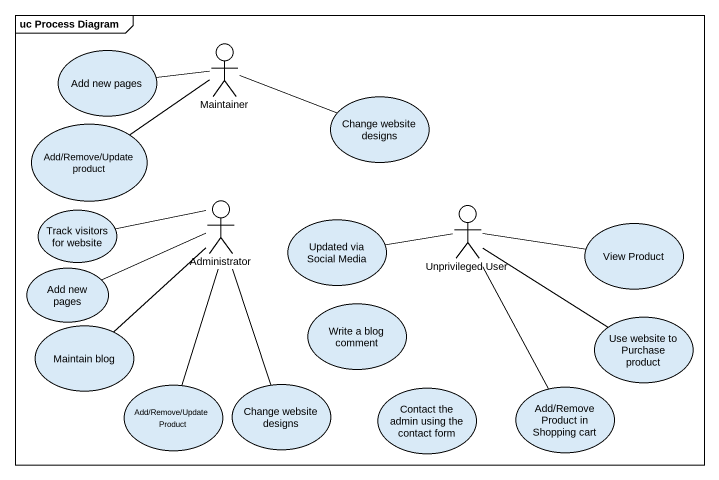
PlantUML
@startuml
mainframe uc Process Diagram
actor Maintainer
usecase "Add new pages" as Add_new_pages
usecase "Add/Remove/Update product" as Add_Remove_Update_product
usecase "Change website designs" as Change_website_designs
usecase "Track visitors for website" as Track_visitors_for_website
actor Administrator
actor "Unprivileged User" as Unprivileged_User
usecase "Updated via Social Media" as Updated_via_Social_Media
usecase "View Product" as View_Product
usecase "Add new pages" as Add_new_pages_2
usecase "Maintain blog" as Maintain_blog
usecase "Write a blog comment" as Write_a_blog_comment
usecase "Use website to Purchase product" as Use_website_to_Purchase
usecase "Add/Remove/Update Product" as Add_Remove_Update_Product
usecase "Change website designs" as Change_website_designs_2
usecase "Contact the admin using the contact form" as Contact_the_admin_using_the
usecase "Add/Remove Product in Shopping cart" as Add_Remove_Product_in
Maintainer -left- Add_new_pages
Maintainer -left- Add_Remove_Update_product
Maintainer -right- Change_website_designs
Administrator -left- Track_visitors_for_website
Updated_via_Social_Media -right- Unprivileged_User
View_Product -left- Unprivileged_User
Add_new_pages_2 -right- Administrator
Maintain_blog -up- Administrator
Use_website_to_Purchase -left- Unprivileged_User
Add_Remove_Update_Product -up- Administrator
Change_website_designs_2 -up- Administrator
Add_Remove_Product_in -up- Unprivileged_User
@enduml
